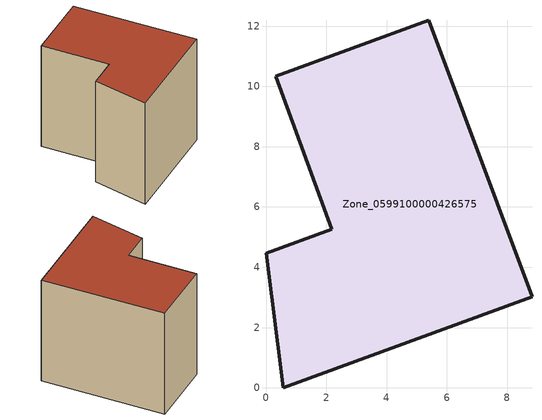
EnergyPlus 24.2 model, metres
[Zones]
Zone_0599100000426575
 floor ground (C_G): 8.82,3.02 0.57,0 0,4.47 2.19,5.25 0.32,10.34 5.4,12.2 z0
 wall outside (C_F): 0.57,0 8.82,3.02 5.4,12.2 0.32,10.34 2.19,5.25 0,4.47 0.57,0 z0:8.89
 roof outside (C_R): 0,4.47 0.57,0 8.82,3.02 5.4,12.2 0.32,10.34 2.19,5.25 z8.89
[BUILDING]
Pand.0599100000426575: North Axis=0; Terrain=City; Loads Convergence Tolerance Value=0.04; Temperature Convergence Tolerance Value=0.4; Solar Distribution=FullExterior; Maximum Number of Warmup Days=25; Minimum Number of Warmup Days=1
[Site:Location]
Rotterdam.The.Hague.AP_ZH_NLD Design_Conditions: Latitude=51.96; Longitude=4.45; Time Zone=1; Elevation=-4.5
[SITE:GROUNDTEMPERATURE:BUILDINGSURFACE]
18, 18, 18, 18, 18, 18, 18, 18, 18, 18, 18, 18
[MATERIAL] Thermal Absorptance=0.9; Solar Absorptance=0.7; Visible Absorptance=0.7
Name | Roughness | Thickness | Conductivity | Density | Specific Heat
G.TC.2006-2014 | MediumSmooth | 0.15 | 0.06 | 540 | 1210
F.TC.2006-2014 | Rough | 0.3 | 0.12 | 1920 | 840
R.TC.2006-2014 | MediumRough | 0.2 | 0.08 | 1500 | 1000
[CONSTRUCTION]
C_G: G.TC.2006-2014
C_F: F.TC.2006-2014
C_R: R.TC.2006-2014
[ZONE]
Zone_0599100000426575: Type=1; Multiplier=1; Ceiling Height=Autocalculate; Volume=Autocalculate; Floor Area=autocalculate; Part of Total Floor Area=Yes
[ZONEINFILTRATION:DESIGNFLOWRATE]
Infil_Zone_0599100000426575: Zone or ZoneList or Space or SpaceList=Zone_0599100000426575; Schedule=AlwaysOn; Design Flow Rate Calculation Method=Flow/Area; Flow Rate per Floor Area=0.0015; Constant Term Coefficient=1; Temperature Term Coefficient=0; Velocity Term Coefficient=0; Velocity Squared Term Coefficient=0
[HVACTEMPLATE:ZONE:IDEALLOADSAIRSYSTEM]
Zone_0599100000426575: Maximum Heating Supply Air Temperature=50; Minimum Cooling Supply Air Temperature=13; Maximum Heating Supply Air Humidity Ratio=0.0156; Minimum Cooling Supply Air Humidity Ratio=0.0077; Heating Limit=NoLimit; Cooling Limit=NoLimit; Dehumidification Control Type=ConstantSensibleHeatRatio; Cooling Sensible Heat Ratio=0.7; Dehumidification Setpoint=60; Humidification Control Type=None; Humidification Setpoint=30; Outdoor Air Method=None; Outdoor Air Flow Rate per Person=0.00944; Outdoor Air Flow Rate per Zone Floor Area=0; Outdoor Air Flow Rate per Zone=0; Demand Controlled Ventilation Type=None; Outdoor Air Economizer Type=NoEconomizer; Heat Recovery Type=None; Sensible Heat Recovery Effectiveness=0.7; Latent Heat Recovery Effectiveness=0.65
[ZONECONTROL:THERMOSTAT]
ThermostatControl_Zone_0599100000426575: Zone or ZoneList=Zone_0599100000426575; Control Type Schedule=DualSetpointControlType; Control 1=Thermostat_Zone_0599100000426575; Temperature Difference Between Cutout And Setpoint=0
[THERMOSTATSETPOINT:DUALSETPOINT]
Thermostat_Zone_0599100000426575: Heating Setpoint Temperature Schedule=HeatingSetpoint_Zone_0599100000426575; Cooling Setpoint Temperature Schedule=CoolingSetpoint_Zone_0599100000426575
[SCHEDULE:COMPACT]
HeatingSetpoint_Zone_0599100000426575: Through: 12/31, For: AllDays, Until: 24:00, 21
CoolingSetpoint_Zone_0599100000426575: Through: 12/31, For: AllDays, Until: 24:00, 24
DualSetpointControlType: Through: 12/31, For: AllDays, Until: 24:00, 4
AlwaysOn: Through: 12/31, For: AllDays, Until: 24:00, 1
